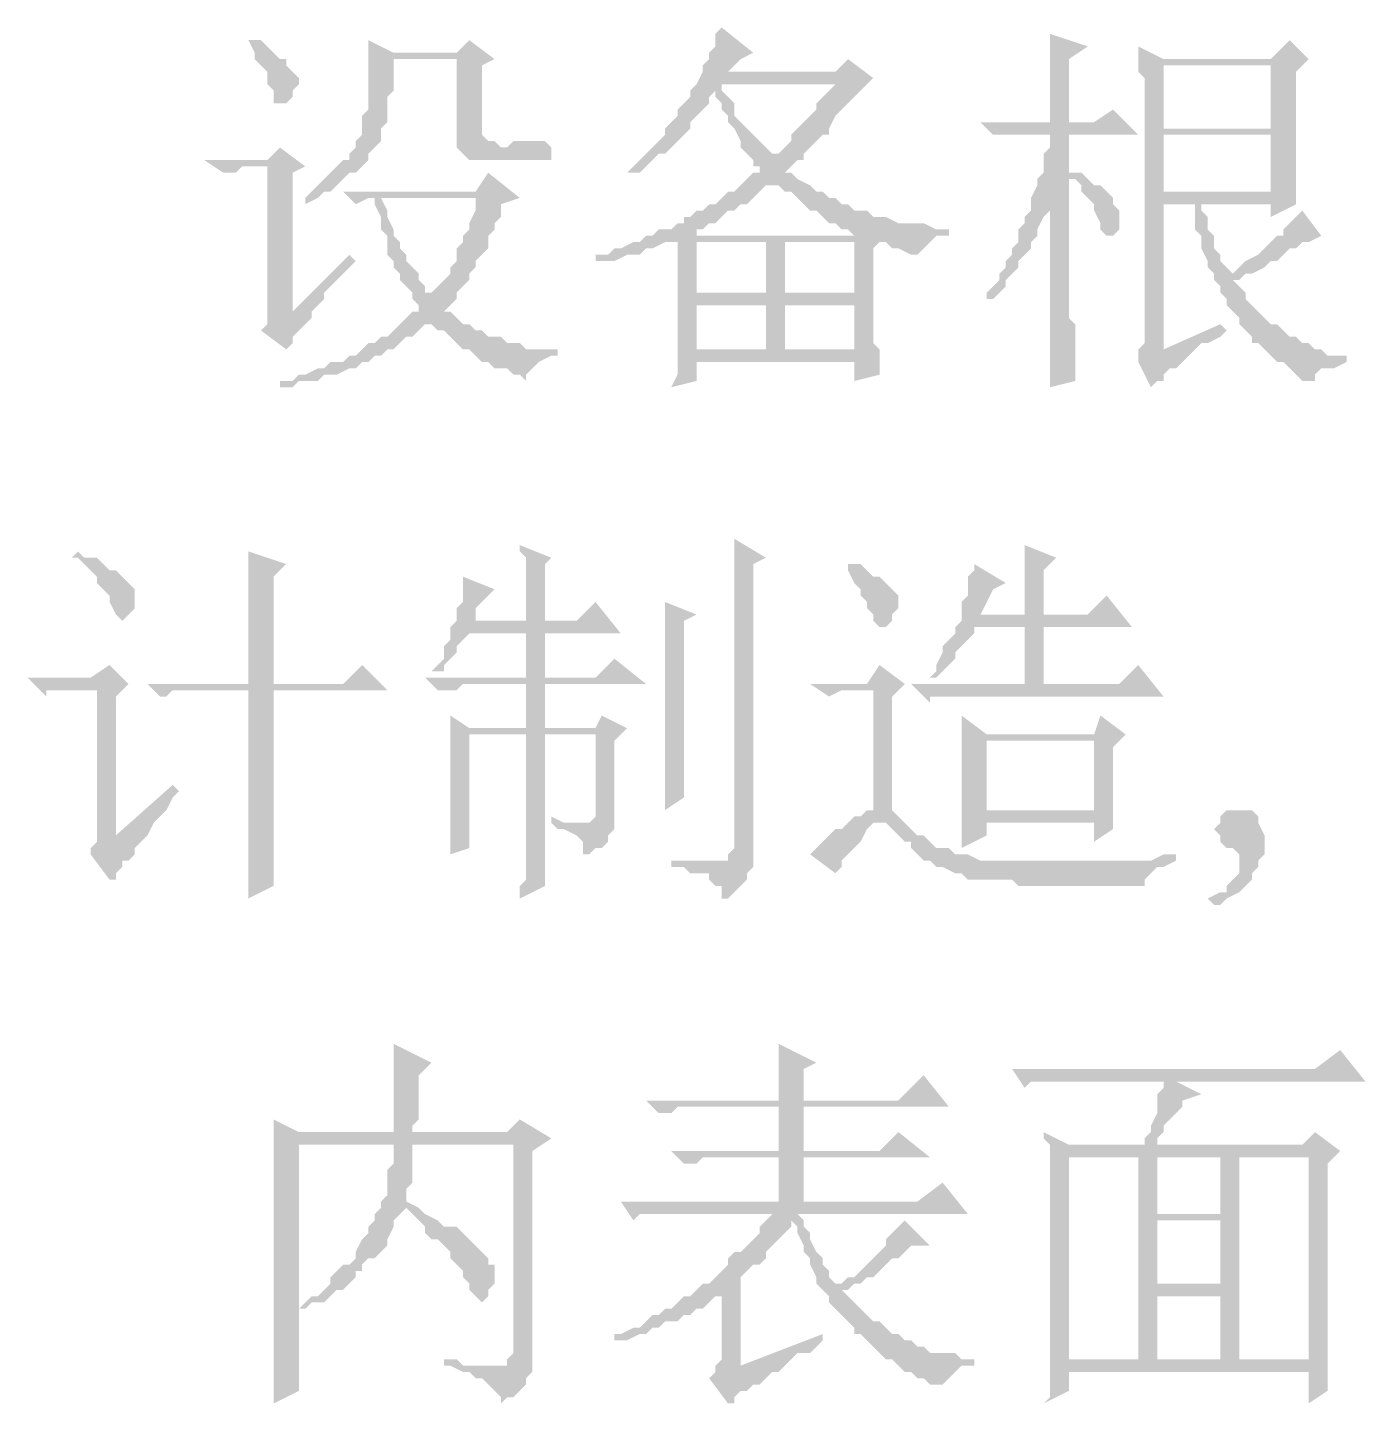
# Model space of a CAD drawing. Header units: millimetres. Extents: x 6 to 291, y 3 to 207.
# Drawn here: x 145.46 to 154.43, y 174.71 to 183.94 of the extents above; entities that cross this region are included whole.
import ezdxf

# ---------------------------------------------------------------- set-up
doc = ezdxf.new("R2010")
doc.units = ezdxf.units.MM

msp = doc.modelspace()

# ---------------------------------------------------------------- hatches: boundary and pattern name
at = {"true_color": 0x00b8b8}
h = msp.add_hatch(color=132, dxfattribs=at)
h.dxf.hatch_style = 2
h.paths.add_polyline_path([(150.113859, 183.938333), (150.071526, 183.896), (150.071526, 183.811333), (150.029192, 183.769), (150.029192, 183.726667), (149.986859, 183.684333), (149.986859, 183.642), (150.156192, 183.642), (150.240859, 183.726667), (150.325526, 183.769)])
h = msp.add_hatch(color=132, dxfattribs=at)
h.dxf.hatch_style = 2
h.paths.add_polyline_path([(146.981192, 183.853667), (146.938859, 183.853667), (146.981192, 183.769), (146.981192, 183.726667), (147.023526, 183.684333), (147.065859, 183.642), (147.065859, 183.557333), (147.108192, 183.515), (147.108192, 183.430333), (147.192859, 183.430333), (147.235192, 183.472667), (147.235192, 183.515), (147.277526, 183.557333), (147.277526, 183.599667), (147.235192, 183.642), (147.192859, 183.684333), (147.192859, 183.726667), (147.150526, 183.726667), (147.108192, 183.769), (147.065859, 183.811333), (147.023526, 183.853667)])
h = msp.add_hatch(color=132, dxfattribs=at)
h.dxf.hatch_style = 2
h.paths.add_polyline_path([(147.743192, 183.853667), (147.743192, 183.726667), (148.335859, 183.726667), (148.335859, 183.134), (148.632192, 183.134), (148.589859, 183.176333), (148.547526, 183.176333), (148.505192, 183.218667), (148.505192, 183.684333), (148.589859, 183.726667), (147.912526, 183.769)])
h = msp.add_hatch(color=132, dxfattribs=at)
h.dxf.hatch_style = 2
h.paths.add_polyline_path([(148.420526, 183.853667), (148.335859, 183.769), (147.912526, 183.769), (148.589859, 183.726667)])
h = msp.add_hatch(color=132, dxfattribs=at)
h.dxf.hatch_style = 2
h.paths.add_polyline_path([(152.315192, 183.896), (152.315192, 183.303333), (152.442192, 183.303333), (152.442192, 183.726667), (152.569192, 183.811333)])
h = msp.add_hatch(color=132, dxfattribs=at)
h.dxf.hatch_style = 2
h.paths.add_polyline_path([(153.923859, 183.853667), (153.796859, 183.726667), (153.077192, 183.726667), (154.050859, 183.726667)])
h = msp.add_hatch(color=132, dxfattribs=at)
h.dxf.hatch_style = 2
h.paths.add_polyline_path([(152.907859, 183.811333), (152.907859, 183.684333), (153.796859, 183.684333), (153.796859, 183.261), (153.077192, 183.261), (153.966192, 183.261), (153.966192, 183.642), (154.050859, 183.726667), (153.077192, 183.726667)])
h = msp.add_hatch(color=132, dxfattribs=at)
h.dxf.hatch_style = 2
h.paths.add_polyline_path([(147.743192, 183.726667), (147.743192, 183.557333), (147.743192, 183.388), (147.700859, 183.345667), (147.700859, 183.218667), (147.658526, 183.176333), (147.658526, 183.134), (147.616192, 183.091667), (147.616192, 183.049333), (147.573859, 183.049333), (147.531526, 183.007), (147.489192, 182.964667), (147.446859, 182.922333), (147.404526, 182.88), (147.362192, 182.837667), (147.319859, 182.795333), (147.319859, 182.753), (147.404526, 182.795333), (147.446859, 182.837667), (147.489192, 182.837667), (147.531526, 182.88), (147.573859, 182.922333), (147.616192, 182.964667), (147.658526, 182.964667), (147.700859, 183.007), (147.743192, 183.049333), (147.743192, 183.091667), (147.785526, 183.134), (147.827859, 183.176333), (147.827859, 183.261), (147.870192, 183.303333), (147.870192, 183.472667), (147.912526, 183.515), (147.912526, 183.726667), (148.335859, 183.726667)])
h = msp.add_hatch(color=132, dxfattribs=at)
h.dxf.hatch_style = 2
h.paths.add_polyline_path([(150.960526, 183.726667), (150.875859, 183.642), (149.986859, 183.642), (149.944526, 183.557333), (150.875859, 183.557333), (150.833526, 183.515), (150.791192, 183.472667), (150.748859, 183.430333), (150.748859, 183.388), (150.706526, 183.345667), (150.664192, 183.303333), (150.621859, 183.261), (150.579526, 183.218667), (150.579526, 183.176333), (150.537192, 183.134), (150.494859, 183.091667), (150.452526, 183.091667), (150.325526, 183.049333), (150.325526, 183.007), (150.367859, 183.007), (150.367859, 182.964667), (150.325526, 182.964667), (150.283192, 182.922333), (150.240859, 182.88), (150.198526, 182.837667), (150.156192, 182.837667), (150.113859, 182.795333), (150.071526, 182.753), (150.029192, 182.753), (149.986859, 182.710667), (149.944526, 182.710667), (149.902192, 182.668333), (149.859859, 182.668333), (149.859859, 182.626), (149.817526, 182.626), (149.775192, 182.583667), (149.690526, 182.583667), (149.648192, 182.541333), (149.944526, 182.541333), (149.944526, 182.583667), (149.986859, 182.583667), (150.029192, 182.626), (150.071526, 182.626), (150.113859, 182.668333), (150.156192, 182.710667), (150.198526, 182.710667), (150.240859, 182.753), (150.283192, 182.753), (150.325526, 182.795333), (150.367859, 182.837667), (150.410192, 182.88), (150.452526, 182.88), (150.621859, 182.922333), (150.579526, 182.964667), (150.537192, 182.964667), (150.579526, 183.007), (150.621859, 183.049333), (150.664192, 183.049333), (150.664192, 183.091667), (150.706526, 183.134), (150.748859, 183.176333), (150.791192, 183.218667), (150.833526, 183.218667), (150.833526, 183.261), (150.875859, 183.345667), (150.918192, 183.388), (150.960526, 183.430333), (151.002859, 183.472667), (151.045192, 183.515), (151.129859, 183.599667)])
h = msp.add_hatch(color=132, dxfattribs=at)
h.dxf.hatch_style = 2
h.paths.add_polyline_path([(152.907859, 183.684333), (152.907859, 183.642), (152.950192, 183.599667), (152.950192, 183.218667), (153.796859, 183.218667), (153.796859, 182.837667), (153.077192, 182.837667), (153.966192, 182.795333), (153.966192, 183.261), (153.077192, 183.261), (153.077192, 183.684333), (153.796859, 183.684333)])
h = msp.add_hatch(color=132, dxfattribs=at)
h.dxf.hatch_style = 2
h.paths.add_polyline_path([(149.944526, 183.557333), (149.902192, 183.515), (149.902192, 183.472667), (149.859859, 183.430333), (149.817526, 183.388), (149.817526, 183.345667), (149.775192, 183.303333), (149.732859, 183.261), (149.732859, 183.218667), (149.690526, 183.176333), (149.648192, 183.134), (149.605859, 183.091667), (149.563526, 183.049333), (149.521192, 183.007), (149.478859, 182.964667), (149.563526, 182.964667), (149.605859, 183.007), (149.648192, 183.049333), (149.690526, 183.091667), (149.732859, 183.091667), (149.775192, 183.134), (149.817526, 183.176333), (149.859859, 183.218667), (149.902192, 183.261), (149.902192, 183.303333), (149.944526, 183.345667), (149.986859, 183.388), (150.029192, 183.430333), (150.029192, 183.472667), (150.071526, 183.515), (150.113859, 183.515), (150.113859, 183.557333), (150.875859, 183.557333)])
h = msp.add_hatch(color=132, dxfattribs=at)
h.dxf.hatch_style = 2
h.paths.add_polyline_path([(150.113859, 183.515), (150.071526, 183.515), (150.071526, 183.472667), (150.113859, 183.430333), (150.113859, 183.388), (150.156192, 183.345667), (150.156192, 183.303333), (150.198526, 183.261), (150.240859, 183.176333), (150.240859, 183.134), (150.283192, 183.091667), (150.325526, 183.049333), (150.452526, 183.091667), (150.410192, 183.134), (150.367859, 183.176333), (150.325526, 183.218667), (150.283192, 183.261), (150.240859, 183.303333), (150.198526, 183.345667), (150.198526, 183.430333), (150.156192, 183.472667)])
h = msp.add_hatch(color=132, dxfattribs=at)
h.dxf.hatch_style = 2
h.paths.add_polyline_path([(152.738526, 183.388), (152.611526, 183.303333), (151.849526, 183.303333), (151.934192, 183.218667), (152.907859, 183.218667)])
h = msp.add_hatch(color=132, dxfattribs=at)
h.dxf.hatch_style = 2
h.paths.add_polyline_path([(152.442192, 183.218667), (152.315192, 183.218667), (152.315192, 183.134), (152.272859, 183.091667), (152.272859, 182.964667), (152.230526, 182.922333), (152.230526, 182.88), (152.188192, 182.795333), (152.188192, 182.753), (152.315192, 182.753), (152.315192, 181.525333), (152.484526, 181.567667), (152.484526, 181.948667), (152.442192, 181.991), (152.442192, 182.033333), (152.442192, 182.922333), (152.526859, 182.964667), (152.442192, 182.964667)])
h = msp.add_hatch(color=132, dxfattribs=at)
h.dxf.hatch_style = 2
h.paths.add_polyline_path([(152.950192, 183.218667), (152.950192, 181.821667), (152.907859, 181.779333), (152.907859, 181.694667), (152.992526, 181.525333), (153.034859, 181.567667), (153.077192, 181.567667), (153.077192, 181.61), (153.119526, 181.652333), (153.161859, 181.652333), (153.204192, 181.694667), (153.246526, 181.737), (153.288859, 181.779333), (153.077192, 181.779333), (153.077192, 182.753), (153.288859, 182.753), (153.966192, 182.795333), (153.077192, 182.837667), (153.077192, 183.218667), (153.796859, 183.218667)])
h = msp.add_hatch(color=132, dxfattribs=at)
h.dxf.hatch_style = 2
h.paths.add_polyline_path([(147.150526, 183.134), (147.065859, 183.049333), (146.642526, 183.049333), (146.769526, 182.964667), (146.854192, 182.964667), (146.896526, 183.007), (147.319859, 183.007)])
h = msp.add_hatch(color=132, dxfattribs=at)
h.dxf.hatch_style = 2
h.paths.add_polyline_path([(148.886192, 183.176333), (148.716859, 183.176333), (148.674526, 183.134), (148.335859, 183.134), (148.378192, 183.091667), (148.420526, 183.049333), (148.970859, 183.049333), (148.970859, 183.134), (148.928526, 183.176333)])
h = msp.add_hatch(color=132, dxfattribs=at)
h.dxf.hatch_style = 2
h.paths.add_polyline_path([(147.319859, 183.007), (147.065859, 183.007), (147.065859, 182.033333), (147.235192, 182.033333), (147.235192, 182.964667)])
h = msp.add_hatch(color=132, dxfattribs=at)
h.dxf.hatch_style = 2
h.paths.add_polyline_path([(148.547526, 182.964667), (148.462859, 182.837667), (147.573859, 182.837667), (147.658526, 182.753), (147.743192, 182.795333), (148.759192, 182.795333)])
h = msp.add_hatch(color=132, dxfattribs=at)
h.dxf.hatch_style = 2
h.paths.add_polyline_path([(150.621859, 182.922333), (150.452526, 182.88), (150.494859, 182.88), (150.537192, 182.837667), (150.579526, 182.837667), (150.621859, 182.795333), (150.664192, 182.753), (150.706526, 182.710667), (150.748859, 182.710667), (150.791192, 182.668333), (150.833526, 182.626), (150.875859, 182.626), (150.918192, 182.583667), (150.960526, 182.583667), (151.002859, 182.541333), (149.605859, 182.541333), (149.563526, 182.499), (149.521192, 182.499), (149.436526, 182.456667), (149.394192, 182.456667), (149.351859, 182.414333), (149.267192, 182.414333), (149.267192, 182.372), (149.394192, 182.372), (149.478859, 182.414333), (149.563526, 182.414333), (149.605859, 182.456667), (149.648192, 182.456667), (149.732859, 182.499), (149.817526, 182.499), (151.553192, 182.541333), (151.637859, 182.541333), (151.637859, 182.583667), (151.553192, 182.583667), (151.468526, 182.626), (151.299192, 182.626), (151.214526, 182.668333), (151.129859, 182.668333), (151.087526, 182.710667), (151.002859, 182.710667), (150.960526, 182.753), (150.918192, 182.753), (150.875859, 182.795333), (150.833526, 182.795333), (150.791192, 182.837667), (150.748859, 182.837667), (150.706526, 182.88)])
h = msp.add_hatch(color=132, dxfattribs=at)
h.dxf.hatch_style = 2
h.paths.add_polyline_path([(152.526859, 182.964667), (152.442192, 182.922333), (152.484526, 182.922333), (152.526859, 182.88), (152.526859, 182.837667), (152.569192, 182.795333), (152.611526, 182.753), (152.611526, 182.710667), (152.653859, 182.626), (152.653859, 182.583667), (152.696192, 182.541333), (152.738526, 182.541333), (152.780859, 182.583667), (152.780859, 182.710667), (152.738526, 182.753), (152.738526, 182.795333), (152.696192, 182.837667), (152.653859, 182.88), (152.611526, 182.88), (152.569192, 182.922333)])
h = msp.add_hatch(color=132, dxfattribs=at)
h.dxf.hatch_style = 2
h.paths.add_polyline_path([(147.785526, 182.795333), (147.785526, 182.753), (147.827859, 182.668333), (147.827859, 182.583667), (147.870192, 182.541333), (147.870192, 182.414333), (147.912526, 182.372), (147.912526, 182.329667), (147.954859, 182.287333), (147.954859, 182.245), (147.997192, 182.202667), (148.039526, 182.160333), (148.039526, 182.118), (148.081859, 182.075667), (148.081859, 182.033333), (148.039526, 182.033333), (147.997192, 181.991), (147.954859, 181.948667), (148.166526, 181.948667), (148.208859, 181.906333), (148.251192, 181.906333), (148.293526, 181.864), (148.335859, 181.821667), (148.378192, 181.779333), (148.420526, 181.779333), (148.462859, 181.737), (148.505192, 181.694667), (148.547526, 181.694667), (148.589859, 181.652333), (148.674526, 181.652333), (148.716859, 181.61), (148.759192, 181.61), (148.801526, 181.567667), (148.801526, 181.61), (148.843859, 181.652333), (148.886192, 181.694667), (148.970859, 181.737), (149.013192, 181.737), (149.013192, 181.779333), (148.801526, 181.779333), (148.759192, 181.821667), (148.674526, 181.821667), (148.632192, 181.864), (148.547526, 181.864), (148.505192, 181.906333), (148.462859, 181.906333), (148.420526, 181.948667), (148.378192, 181.948667), (148.335859, 181.991), (148.293526, 182.033333), (148.251192, 182.033333), (148.293526, 182.075667), (148.335859, 182.118), (148.166526, 182.160333), (148.124192, 182.160333), (148.124192, 182.202667), (148.081859, 182.245), (148.081859, 182.287333), (148.039526, 182.329667), (147.997192, 182.372), (147.997192, 182.414333), (147.954859, 182.456667), (147.954859, 182.499), (147.912526, 182.541333), (147.912526, 182.583667), (147.870192, 182.668333), (147.870192, 182.710667), (147.827859, 182.795333), (148.462859, 182.795333)])
h = msp.add_hatch(color=132, dxfattribs=at)
h.dxf.hatch_style = 2
h.paths.add_polyline_path([(148.759192, 182.795333), (147.785526, 182.795333), (148.462859, 182.795333), (148.462859, 182.710667), (148.420526, 182.626), (148.420526, 182.583667), (148.378192, 182.541333), (148.378192, 182.499), (148.335859, 182.456667), (148.335859, 182.372), (148.293526, 182.329667), (148.293526, 182.287333), (148.251192, 182.245), (148.208859, 182.202667), (148.166526, 182.160333), (148.335859, 182.118), (148.335859, 182.160333), (148.378192, 182.202667), (148.420526, 182.245), (148.420526, 182.287333), (148.462859, 182.329667), (148.462859, 182.372), (148.505192, 182.414333), (148.547526, 182.456667), (148.547526, 182.541333), (148.589859, 182.583667), (148.589859, 182.626), (148.632192, 182.668333), (148.632192, 182.753)])
h = msp.add_hatch(color=132, dxfattribs=at)
h.dxf.hatch_style = 2
h.paths.add_polyline_path([(152.188192, 182.753), (152.188192, 182.710667), (152.145859, 182.668333), (152.145859, 182.626), (152.103526, 182.583667), (152.103526, 182.499), (152.061192, 182.456667), (152.061192, 182.414333), (152.018859, 182.372), (152.018859, 182.329667), (151.976526, 182.287333), (151.976526, 182.245), (151.934192, 182.202667), (151.891859, 182.160333), (151.891859, 182.118), (151.934192, 182.118), (151.976526, 182.160333), (152.018859, 182.202667), (152.018859, 182.245), (152.061192, 182.287333), (152.103526, 182.329667), (152.103526, 182.372), (152.145859, 182.414333), (152.188192, 182.456667), (152.188192, 182.499), (152.230526, 182.541333), (152.230526, 182.583667), (152.272859, 182.668333), (152.315192, 182.710667), (152.315192, 182.753)])
h = msp.add_hatch(color=132, dxfattribs=at)
h.dxf.hatch_style = 2
h.paths.add_polyline_path([(153.966192, 182.795333), (153.288859, 182.753), (153.796859, 182.753), (153.796859, 182.668333), (153.966192, 182.753)])
h = msp.add_hatch(color=132, dxfattribs=at)
h.dxf.hatch_style = 2
h.paths.add_polyline_path([(153.288859, 182.753), (153.288859, 182.583667), (153.331192, 182.541333), (153.331192, 182.456667), (153.373526, 182.372), (153.373526, 182.329667), (153.415859, 182.287333), (153.415859, 182.245), (153.458192, 182.202667), (153.458192, 182.160333), (153.500526, 182.118), (153.500526, 182.075667), (153.542859, 182.033333), (153.585192, 181.991), (153.585192, 181.948667), (153.627526, 181.906333), (153.669859, 181.864), (153.669859, 181.821667), (153.712192, 181.821667), (153.754526, 181.779333), (153.796859, 181.737), (153.839192, 181.694667), (153.881526, 181.694667), (153.923859, 181.652333), (153.966192, 181.61), (154.008526, 181.567667), (154.093192, 181.567667), (154.093192, 181.61), (154.135526, 181.652333), (154.220192, 181.652333), (154.304859, 181.694667), (154.304859, 181.737), (154.177859, 181.737), (154.135526, 181.779333), (154.093192, 181.779333), (154.050859, 181.821667), (154.008526, 181.821667), (153.966192, 181.864), (153.923859, 181.864), (153.881526, 181.906333), (153.839192, 181.948667), (153.796859, 181.948667), (153.754526, 181.991), (153.712192, 182.033333), (153.669859, 182.075667), (153.627526, 182.118), (153.627526, 182.160333), (153.585192, 182.202667), (153.542859, 182.245), (153.585192, 182.245), (153.542859, 182.287333), (153.500526, 182.329667), (153.458192, 182.372), (153.458192, 182.414333), (153.415859, 182.456667), (153.415859, 182.541333), (153.373526, 182.583667), (153.373526, 182.668333), (153.331192, 182.710667), (153.331192, 182.753), (153.796859, 182.753)])
h = msp.add_hatch(color=132, dxfattribs=at)
h.dxf.hatch_style = 2
h.paths.add_polyline_path([(154.008526, 182.710667), (153.966192, 182.668333), (153.923859, 182.626), (153.881526, 182.583667), (153.881526, 182.541333), (153.839192, 182.541333), (153.796859, 182.499), (153.754526, 182.456667), (153.712192, 182.414333), (153.627526, 182.372), (153.585192, 182.329667), (153.542859, 182.287333), (153.585192, 182.245), (153.627526, 182.287333), (153.669859, 182.287333), (153.754526, 182.329667), (153.796859, 182.372), (153.839192, 182.372), (153.881526, 182.414333), (153.923859, 182.456667), (153.966192, 182.456667), (154.008526, 182.499), (154.050859, 182.499), (154.135526, 182.541333)])
h = msp.add_hatch(color=132, dxfattribs=at)
h.dxf.hatch_style = 2
h.paths.add_polyline_path([(151.172192, 182.499), (150.410192, 182.499), (151.002859, 182.499), (151.002859, 182.160333), (149.944526, 182.160333), (151.002859, 182.075667), (151.002859, 181.779333), (149.817526, 181.779333), (149.817526, 181.61), (149.775192, 181.525333), (149.944526, 181.567667), (149.944526, 181.694667), (151.172192, 181.694667), (151.172192, 181.779333), (151.129859, 181.821667), (151.129859, 182.456667)])
h = msp.add_hatch(color=132, dxfattribs=at)
h.dxf.hatch_style = 2
h.paths.add_polyline_path([(151.553192, 182.541333), (149.817526, 182.499), (151.214526, 182.499), (151.256859, 182.456667), (151.299192, 182.456667), (151.383859, 182.414333), (151.426192, 182.414333), (151.468526, 182.456667), (151.510859, 182.499)])
h = msp.add_hatch(color=132, dxfattribs=at)
h.dxf.hatch_style = 2
h.paths.add_polyline_path([(149.817526, 182.499), (149.817526, 181.779333), (150.537192, 181.779333), (149.944526, 181.779333), (149.944526, 182.075667), (151.002859, 182.075667), (149.944526, 182.160333), (149.944526, 182.499), (151.172192, 182.499)])
h = msp.add_hatch(color=132, dxfattribs=at)
h.dxf.hatch_style = 2
h.paths.add_polyline_path([(150.410192, 182.499), (150.410192, 182.160333), (150.537192, 182.160333), (150.537192, 182.499), (151.002859, 182.499)])
h = msp.add_hatch(color=132, dxfattribs=at)
h.dxf.hatch_style = 2
h.paths.add_polyline_path([(147.616192, 182.414333), (147.235192, 182.033333), (147.065859, 182.033333), (147.065859, 181.948667), (147.023526, 181.906333), (147.192859, 181.779333), (147.235192, 181.821667), (147.235192, 181.864), (147.277526, 181.906333), (147.319859, 181.948667), (147.362192, 181.991), (147.362192, 182.033333), (147.404526, 182.075667), (147.446859, 182.118), (147.446859, 182.160333), (147.489192, 182.202667), (147.531526, 182.245), (147.573859, 182.287333), (147.616192, 182.329667), (147.658526, 182.372)])
h = msp.add_hatch(color=132, dxfattribs=at)
h.dxf.hatch_style = 2
h.paths.add_polyline_path([(150.537192, 182.075667), (150.410192, 182.075667), (150.410192, 181.779333), (149.944526, 181.779333), (150.537192, 181.779333)])
h = msp.add_hatch(color=132, dxfattribs=at)
h.dxf.hatch_style = 2
h.paths.add_polyline_path([(147.954859, 181.948667), (147.912526, 181.906333), (147.870192, 181.864), (147.827859, 181.864), (147.785526, 181.821667), (147.743192, 181.821667), (147.700859, 181.779333), (147.658526, 181.737), (147.616192, 181.737), (147.573859, 181.694667), (147.489192, 181.694667), (147.446859, 181.652333), (147.404526, 181.652333), (147.319859, 181.61), (147.277526, 181.61), (147.235192, 181.567667), (147.150526, 181.567667), (147.150526, 181.525333), (147.235192, 181.525333), (147.277526, 181.567667), (147.404526, 181.567667), (147.446859, 181.61), (147.531526, 181.61), (147.616192, 181.652333), (147.658526, 181.652333), (147.700859, 181.694667), (147.743192, 181.694667), (147.785526, 181.737), (147.827859, 181.737), (147.870192, 181.779333), (147.912526, 181.779333), (147.954859, 181.821667), (147.997192, 181.864), (148.039526, 181.864), (148.081859, 181.906333), (148.124192, 181.948667), (148.166526, 181.948667)])
h = msp.add_hatch(color=132, dxfattribs=at)
h.dxf.hatch_style = 2
h.paths.add_polyline_path([(153.458192, 181.948667), (153.077192, 181.779333), (153.288859, 181.779333), (153.331192, 181.821667), (153.373526, 181.821667), (153.458192, 181.864), (153.500526, 181.906333)])
h = msp.add_hatch(color=132, dxfattribs=at)
h.dxf.hatch_style = 2
h.paths.add_polyline_path([(151.172192, 181.694667), (151.002859, 181.694667), (151.002859, 181.567667), (151.172192, 181.61), (151.172192, 181.652333)])
h = msp.add_hatch(color=132, dxfattribs=at)
h.dxf.hatch_style = 2
h.paths.add_polyline_path([(145.795859, 180.424667), (145.753526, 180.382333), (145.795859, 180.382333), (145.838192, 180.34), (145.880526, 180.297667), (145.922859, 180.255333), (145.922859, 180.213), (145.965192, 180.170667), (146.007526, 180.128333), (146.007526, 180.086), (146.049859, 180.001333), (146.092192, 179.959), (146.134526, 180.001333), (146.176859, 180.043667), (146.176859, 180.170667), (146.134526, 180.213), (146.092192, 180.255333), (146.049859, 180.297667), (146.007526, 180.297667), (145.965192, 180.34), (145.922859, 180.382333), (145.838192, 180.382333)])
h = msp.add_hatch(color=132, dxfattribs=at)
h.dxf.hatch_style = 2
h.paths.add_polyline_path([(146.938859, 180.424667), (146.938859, 180.34), (146.938859, 179.535667), (147.108192, 179.535667), (147.108192, 180.255333), (147.192859, 180.34)])
h = msp.add_hatch(color=132, dxfattribs=at)
h.dxf.hatch_style = 2
h.paths.add_polyline_path([(148.759192, 180.467), (148.759192, 180.424667), (148.801526, 180.382333), (148.801526, 179.959), (148.420526, 179.959), (148.928526, 179.959), (148.928526, 180.34), (148.970859, 180.382333)])
h = msp.add_hatch(color=132, dxfattribs=at)
h.dxf.hatch_style = 2
h.paths.add_polyline_path([(150.198526, 180.509333), (150.198526, 178.435), (150.156192, 178.392667), (150.156192, 178.350333), (150.071526, 178.350333), (149.775192, 178.308), (149.859859, 178.308), (149.902192, 178.265667), (150.029192, 178.265667), (150.029192, 178.223333), (150.071526, 178.181), (150.113859, 178.181), (150.113859, 178.096333), (150.156192, 178.096333), (150.198526, 178.138667), (150.240859, 178.181), (150.283192, 178.223333), (150.283192, 178.265667), (150.325526, 178.308), (150.325526, 180.34), (150.410192, 180.382333)])
h = msp.add_hatch(color=132, dxfattribs=at)
h.dxf.hatch_style = 2
h.paths.add_polyline_path([(152.145859, 180.467), (152.145859, 180.001333), (152.272859, 180.001333), (152.272859, 180.297667), (152.357526, 180.382333)])
h = msp.add_hatch(color=132, dxfattribs=at)
h.dxf.hatch_style = 2
h.paths.add_polyline_path([(150.960526, 180.34), (150.960526, 180.297667), (151.002859, 180.213), (151.045192, 180.170667), (151.045192, 180.128333), (151.087526, 180.086), (151.087526, 180.043667), (151.129859, 180.001333), (151.129859, 179.959), (151.172192, 179.916667), (151.214526, 179.916667), (151.256859, 179.959), (151.256859, 180.001333), (151.299192, 180.043667), (151.299192, 180.128333), (151.256859, 180.170667), (151.214526, 180.213), (151.172192, 180.255333), (151.129859, 180.255333), (151.087526, 180.297667), (151.045192, 180.34)])
h = msp.add_hatch(color=132, dxfattribs=at)
h.dxf.hatch_style = 2
h.paths.add_polyline_path([(151.807192, 180.34), (151.807192, 180.297667), (151.764859, 180.255333), (151.764859, 180.128333), (151.722526, 180.086), (151.722526, 179.959), (151.849526, 180.001333), (151.934192, 180.170667), (152.018859, 180.213)])
h = msp.add_hatch(color=132, dxfattribs=at)
h.dxf.hatch_style = 2
h.paths.add_polyline_path([(148.378192, 180.255333), (148.378192, 180.086), (148.335859, 180.043667), (148.335859, 179.959), (148.293526, 179.916667), (148.928526, 179.959), (148.420526, 179.959), (148.462859, 179.959), (148.462859, 180.043667), (148.505192, 180.086), (148.547526, 180.128333), (148.589859, 180.170667)])
h = msp.add_hatch(color=132, dxfattribs=at)
h.dxf.hatch_style = 2
h.paths.add_polyline_path([(149.267192, 180.086), (149.140192, 179.959), (148.928526, 179.959), (148.293526, 179.916667), (148.293526, 179.832), (148.251192, 179.789667), (148.251192, 179.705), (148.208859, 179.662667), (148.166526, 179.620333), (148.251192, 179.620333), (148.251192, 179.662667), (148.293526, 179.705), (148.335859, 179.747333), (148.335859, 179.789667), (148.378192, 179.832), (148.420526, 179.874333), (149.436526, 179.874333)])
h = msp.add_hatch(color=132, dxfattribs=at)
h.dxf.hatch_style = 2
h.paths.add_polyline_path([(149.732859, 180.086), (149.732859, 178.689), (149.859859, 178.773667), (149.859859, 179.959), (149.944526, 180.001333)])
h = msp.add_hatch(color=132, dxfattribs=at)
h.dxf.hatch_style = 2
h.paths.add_polyline_path([(152.696192, 180.128333), (152.569192, 180.001333), (151.849526, 180.001333), (151.722526, 179.959), (151.680192, 179.916667), (151.680192, 179.874333), (151.637859, 179.832), (151.595526, 179.789667), (151.595526, 179.747333), (151.553192, 179.662667), (151.553192, 179.620333), (151.510859, 179.578), (151.553192, 179.578), (151.595526, 179.620333), (151.637859, 179.662667), (151.680192, 179.705), (151.680192, 179.747333), (151.722526, 179.789667), (151.764859, 179.832), (151.807192, 179.874333), (151.807192, 179.916667), (152.865526, 179.916667)])
h = msp.add_hatch(color=132, dxfattribs=at)
h.dxf.hatch_style = 2
h.paths.add_polyline_path([(148.928526, 179.578), (148.928526, 179.874333), (148.801526, 179.874333), (148.801526, 179.578)])
h = msp.add_hatch(color=132, dxfattribs=at)
h.dxf.hatch_style = 2
h.paths.add_polyline_path([(152.272859, 179.535667), (152.272859, 179.916667), (152.145859, 179.916667), (152.145859, 179.535667)])
h = msp.add_hatch(color=132, dxfattribs=at)
h.dxf.hatch_style = 2
h.paths.add_polyline_path([(149.394192, 179.705), (149.267192, 179.578), (148.124192, 179.578), (148.208859, 179.493333), (148.335859, 179.493333), (148.378192, 179.535667), (149.605859, 179.535667)])
h = msp.add_hatch(color=132, dxfattribs=at)
h.dxf.hatch_style = 2
h.paths.add_polyline_path([(146.007526, 179.662667), (145.880526, 179.578), (145.457192, 179.578), (145.584192, 179.451), (145.584192, 179.493333), (145.922859, 179.493333), (146.134526, 179.535667)])
h = msp.add_hatch(color=132, dxfattribs=at)
h.dxf.hatch_style = 2
h.paths.add_polyline_path([(147.700859, 179.662667), (147.573859, 179.535667), (146.261526, 179.535667), (146.346192, 179.451), (146.388526, 179.451), (146.430859, 179.493333), (147.870192, 179.493333)])
h = msp.add_hatch(color=132, dxfattribs=at)
h.dxf.hatch_style = 2
h.paths.add_polyline_path([(151.172192, 179.662667), (151.087526, 179.535667), (150.706526, 179.535667), (150.833526, 179.451), (150.918192, 179.493333), (151.129859, 179.493333), (151.341526, 179.535667)])
h = msp.add_hatch(color=132, dxfattribs=at)
h.dxf.hatch_style = 2
h.paths.add_polyline_path([(152.907859, 179.662667), (152.780859, 179.535667), (151.383859, 179.535667), (151.510859, 179.408667), (151.510859, 179.451), (153.077192, 179.451)])
h = msp.add_hatch(color=132, dxfattribs=at)
h.dxf.hatch_style = 2
h.paths.add_polyline_path([(146.134526, 179.535667), (145.922859, 179.493333), (145.922859, 178.477333), (145.880526, 178.435), (145.880526, 178.392667), (146.007526, 178.223333), (146.049859, 178.223333), (146.049859, 178.265667), (146.092192, 178.308), (146.092192, 178.350333), (146.134526, 178.350333), (146.176859, 178.392667), (146.176859, 178.435), (146.219192, 178.477333), (146.049859, 178.519667), (146.049859, 179.451)])
h = msp.add_hatch(color=132, dxfattribs=at)
h.dxf.hatch_style = 2
h.paths.add_polyline_path([(148.928526, 179.239333), (148.928526, 179.535667), (148.801526, 179.535667), (148.801526, 179.239333)])
h = msp.add_hatch(color=132, dxfattribs=at)
h.dxf.hatch_style = 2
h.paths.add_polyline_path([(151.341526, 179.535667), (151.129859, 179.493333), (151.129859, 178.689), (151.087526, 178.689), (151.045192, 178.646667), (151.002859, 178.646667), (151.214526, 178.604333), (151.256859, 178.562), (151.299192, 178.519667), (151.341526, 178.477333), (151.383859, 178.477333), (151.383859, 178.435), (151.426192, 178.392667), (151.468526, 178.350333), (151.510859, 178.350333), (151.553192, 178.308), (151.595526, 178.308), (151.680192, 178.265667), (151.722526, 178.265667), (151.764859, 178.223333), (152.061192, 178.223333), (152.103526, 178.181), (152.950192, 178.181), (152.950192, 178.223333), (152.992526, 178.265667), (153.034859, 178.308), (153.077192, 178.308), (153.161859, 178.350333), (151.849526, 178.350333), (151.764859, 178.392667), (151.680192, 178.392667), (151.637859, 178.435), (151.553192, 178.435), (151.510859, 178.477333), (151.468526, 178.519667), (151.426192, 178.519667), (151.383859, 178.562), (151.341526, 178.604333), (151.299192, 178.646667), (151.256859, 178.689), (151.256859, 179.451)])
h = msp.add_hatch(color=132, dxfattribs=at)
h.dxf.hatch_style = 2
h.paths.add_polyline_path([(147.108192, 179.493333), (146.938859, 179.493333), (146.938859, 178.562), (146.938859, 178.096333), (147.108192, 178.181), (147.108192, 178.562)])
h = msp.add_hatch(color=132, dxfattribs=at)
h.dxf.hatch_style = 2
h.paths.add_polyline_path([(148.293526, 179.324), (148.293526, 179.197), (149.267192, 179.197), (149.267192, 178.646667), (149.224859, 178.604333), (148.970859, 178.604333), (149.013192, 178.562), (149.055526, 178.562), (149.140192, 178.519667), (149.182526, 178.477333), (149.182526, 178.392667), (149.224859, 178.392667), (149.267192, 178.435), (149.309526, 178.435), (149.351859, 178.477333), (149.351859, 178.519667), (149.394192, 178.562), (149.394192, 179.154667), (149.478859, 179.239333), (148.420526, 179.239333)])
h = msp.add_hatch(color=132, dxfattribs=at)
h.dxf.hatch_style = 2
h.paths.add_polyline_path([(149.309526, 179.324), (149.267192, 179.239333), (148.420526, 179.239333), (149.478859, 179.239333)])
h = msp.add_hatch(color=132, dxfattribs=at)
h.dxf.hatch_style = 2
h.paths.add_polyline_path([(151.722526, 179.324), (151.722526, 179.197), (152.611526, 179.154667), (152.611526, 178.689), (151.891859, 178.689), (152.738526, 178.646667), (152.738526, 179.112333), (152.823192, 179.197), (151.891859, 179.197)])
h = msp.add_hatch(color=132, dxfattribs=at)
h.dxf.hatch_style = 2
h.paths.add_polyline_path([(152.653859, 179.324), (152.611526, 179.197), (151.891859, 179.197), (152.823192, 179.197)])
h = msp.add_hatch(color=132, dxfattribs=at)
h.dxf.hatch_style = 2
h.paths.add_polyline_path([(148.293526, 179.197), (148.293526, 178.392667), (148.420526, 178.435), (148.420526, 179.197), (149.267192, 179.197)])
h = msp.add_hatch(color=132, dxfattribs=at)
h.dxf.hatch_style = 2
h.paths.add_polyline_path([(148.928526, 179.197), (148.801526, 179.197), (148.801526, 178.519667), (148.801526, 178.223333), (148.759192, 178.181), (148.759192, 178.096333), (148.928526, 178.181), (148.928526, 178.477333)])
h = msp.add_hatch(color=132, dxfattribs=at)
h.dxf.hatch_style = 2
h.paths.add_polyline_path([(151.722526, 179.197), (151.722526, 178.435), (151.891859, 178.519667), (151.891859, 178.604333), (152.738526, 178.604333), (152.738526, 178.646667), (151.891859, 178.689), (151.891859, 179.154667), (152.611526, 179.154667)])
h = msp.add_hatch(color=132, dxfattribs=at)
h.dxf.hatch_style = 2
h.paths.add_polyline_path([(146.430859, 178.858333), (146.049859, 178.519667), (146.219192, 178.477333), (146.261526, 178.519667), (146.303859, 178.604333), (146.346192, 178.646667), (146.388526, 178.689), (146.430859, 178.773667), (146.473192, 178.816)])
h = msp.add_hatch(color=132, dxfattribs=at)
h.dxf.hatch_style = 2
h.paths.add_polyline_path([(153.585192, 178.689), (153.500526, 178.689), (153.458192, 178.646667), (153.458192, 178.604333), (153.415859, 178.562), (153.458192, 178.519667), (153.458192, 178.477333), (153.500526, 178.435), (153.542859, 178.435), (153.585192, 178.392667), (153.585192, 178.265667), (153.542859, 178.223333), (153.500526, 178.181), (153.500526, 178.138667), (153.458192, 178.138667), (153.373526, 178.096333), (153.415859, 178.054), (153.458192, 178.054), (153.500526, 178.096333), (153.585192, 178.138667), (153.627526, 178.181), (153.669859, 178.223333), (153.669859, 178.265667), (153.712192, 178.308), (153.712192, 178.350333), (153.754526, 178.392667), (153.754526, 178.519667), (153.712192, 178.604333), (153.712192, 178.646667), (153.669859, 178.689), (153.627526, 178.689)])
h = msp.add_hatch(color=132, dxfattribs=at)
h.dxf.hatch_style = 2
h.paths.add_polyline_path([(148.970859, 178.646667), (148.970859, 178.604333), (149.224859, 178.604333), (149.055526, 178.604333)])
h = msp.add_hatch(color=132, dxfattribs=at)
h.dxf.hatch_style = 2
h.paths.add_polyline_path([(151.002859, 178.646667), (150.960526, 178.604333), (150.918192, 178.562), (150.875859, 178.562), (150.833526, 178.519667), (150.791192, 178.477333), (150.748859, 178.435), (150.706526, 178.392667), (150.875859, 178.265667), (150.918192, 178.308), (150.918192, 178.350333), (150.960526, 178.392667), (151.002859, 178.435), (151.045192, 178.477333), (151.087526, 178.562), (151.129859, 178.604333), (151.214526, 178.604333)])
h = msp.add_hatch(color=132, dxfattribs=at)
h.dxf.hatch_style = 2
h.paths.add_polyline_path([(152.738526, 178.604333), (152.611526, 178.604333), (152.611526, 178.477333), (152.738526, 178.562)])
h = msp.add_hatch(color=132, dxfattribs=at)
h.dxf.hatch_style = 2
h.paths.add_polyline_path([(153.161859, 178.392667), (153.077192, 178.392667), (152.992526, 178.350333), (152.315192, 178.350333), (153.161859, 178.350333)])
h = msp.add_hatch(color=132, dxfattribs=at)
h.dxf.hatch_style = 2
h.paths.add_polyline_path([(149.775192, 178.350333), (149.775192, 178.308), (150.071526, 178.350333), (149.859859, 178.350333)])
h = msp.add_hatch(color=132, dxfattribs=at)
h.dxf.hatch_style = 2
h.paths.add_polyline_path([(147.912526, 177.122667), (147.912526, 176.53), (148.039526, 176.53), (148.039526, 176.572333), (148.081859, 176.614667), (148.081859, 176.911), (148.166526, 176.995667)])
h = msp.add_hatch(color=132, dxfattribs=at)
h.dxf.hatch_style = 2
h.paths.add_polyline_path([(150.494859, 177.122667), (150.494859, 176.741667), (150.664192, 176.741667), (150.664192, 176.953333), (150.748859, 176.995667)])
h = msp.add_hatch(color=132, dxfattribs=at)
h.dxf.hatch_style = 2
h.paths.add_polyline_path([(154.262526, 177.080333), (154.093192, 176.953333), (152.061192, 176.953333), (152.145859, 176.826333), (152.188192, 176.868667), (154.431859, 176.868667)])
h = msp.add_hatch(color=132, dxfattribs=at)
h.dxf.hatch_style = 2
h.paths.add_polyline_path([(151.468526, 176.911), (151.299192, 176.741667), (149.605859, 176.741667), (149.690526, 176.657), (149.775192, 176.657), (149.817526, 176.699333), (151.637859, 176.699333)])
h = msp.add_hatch(color=132, dxfattribs=at)
h.dxf.hatch_style = 2
h.paths.add_polyline_path([(153.161859, 176.868667), (153.077192, 176.868667), (153.077192, 176.826333), (153.034859, 176.784), (153.034859, 176.657), (152.992526, 176.572333), (152.992526, 176.53), (152.950192, 176.487667), (152.950192, 176.445333), (152.442192, 176.445333), (153.034859, 176.445333), (153.034859, 176.487667), (153.077192, 176.53), (153.077192, 176.572333), (153.119526, 176.614667), (153.161859, 176.657), (153.204192, 176.699333), (153.204192, 176.741667), (153.331192, 176.784)])
h = msp.add_hatch(color=132, dxfattribs=at)
h.dxf.hatch_style = 2
h.paths.add_polyline_path([(150.664192, 176.403), (150.664192, 176.699333), (150.494859, 176.699333), (150.494859, 176.403)])
h = msp.add_hatch(color=132, dxfattribs=at)
h.dxf.hatch_style = 2
h.paths.add_polyline_path([(147.108192, 176.614667), (147.108192, 176.487667), (147.277526, 176.53)])
h = msp.add_hatch(color=132, dxfattribs=at)
h.dxf.hatch_style = 2
h.paths.add_polyline_path([(148.759192, 176.614667), (148.674526, 176.53), (147.277526, 176.53), (147.108192, 176.487667), (147.108192, 175.133), (147.108192, 174.709667), (147.277526, 174.794333), (147.277526, 175.344667), (147.319859, 175.344667), (147.277526, 175.344667), (147.277526, 176.445333), (148.716859, 176.445333), (148.970859, 176.487667)])
h = msp.add_hatch(color=132, dxfattribs=at)
h.dxf.hatch_style = 2
h.paths.add_polyline_path([(148.970859, 176.487667), (148.716859, 176.445333), (148.716859, 175.048333), (148.674526, 175.006), (148.674526, 174.963667), (148.251192, 174.963667), (148.293526, 174.963667), (148.378192, 174.921333), (148.420526, 174.921333), (148.462859, 174.879), (148.505192, 174.879), (148.547526, 174.836667), (148.589859, 174.794333), (148.632192, 174.752), (148.632192, 174.709667), (148.674526, 174.752), (148.716859, 174.752), (148.759192, 174.794333), (148.801526, 174.836667), (148.801526, 174.879), (148.843859, 174.921333), (148.843859, 176.403)])
h = msp.add_hatch(color=132, dxfattribs=at)
h.dxf.hatch_style = 2
h.paths.add_polyline_path([(151.299192, 176.53), (151.172192, 176.403), (149.775192, 176.403), (149.859859, 176.318333), (149.944526, 176.318333), (149.986859, 176.360667), (151.510859, 176.360667)])
h = msp.add_hatch(color=132, dxfattribs=at)
h.dxf.hatch_style = 2
h.paths.add_polyline_path([(152.272859, 176.53), (152.272859, 176.487667), (152.315192, 176.445333), (152.315192, 176.403), (154.050859, 176.360667), (154.050859, 175.006), (152.315192, 175.006), (152.315192, 174.752), (152.272859, 174.709667), (152.442192, 174.794333), (152.442192, 174.921333), (154.177859, 174.921333), (154.177859, 176.318333), (154.262526, 176.403), (152.992526, 176.445333), (152.442192, 176.445333)])
h = msp.add_hatch(color=132, dxfattribs=at)
h.dxf.hatch_style = 2
h.paths.add_polyline_path([(154.093192, 176.53), (154.008526, 176.445333), (152.992526, 176.445333), (154.262526, 176.403)])
h = msp.add_hatch(color=132, dxfattribs=at)
h.dxf.hatch_style = 2
h.paths.add_polyline_path([(148.039526, 176.445333), (147.912526, 176.445333), (147.912526, 176.318333), (147.870192, 176.276), (147.870192, 176.106667), (147.827859, 176.064333), (147.827859, 176.022), (147.785526, 175.979667), (147.785526, 175.937333), (147.743192, 175.895), (147.743192, 175.852667), (147.700859, 175.810333), (147.658526, 175.725667), (147.658526, 175.683333), (147.616192, 175.641), (147.573859, 175.641), (147.531526, 175.598667), (147.489192, 175.556333), (147.489192, 175.514), (147.446859, 175.471667), (147.404526, 175.429333), (147.362192, 175.429333), (147.319859, 175.387), (147.277526, 175.344667), (147.319859, 175.344667), (147.362192, 175.387), (147.446859, 175.387), (147.489192, 175.429333), (147.531526, 175.471667), (147.573859, 175.471667), (147.616192, 175.514), (147.658526, 175.556333), (147.658526, 175.598667), (147.700859, 175.598667), (147.700859, 175.641), (147.743192, 175.683333), (147.785526, 175.683333), (147.827859, 175.725667), (147.870192, 175.768), (147.870192, 175.810333), (147.912526, 175.895), (147.912526, 175.937333), (147.954859, 175.979667), (147.997192, 176.022), (148.081859, 176.022), (147.997192, 176.064333), (147.997192, 176.149), (148.039526, 176.191333), (148.039526, 176.403)])
h = msp.add_hatch(color=132, dxfattribs=at)
h.dxf.hatch_style = 2
h.paths.add_polyline_path([(150.664192, 176.064333), (150.664192, 176.360667), (150.494859, 176.360667), (150.494859, 176.064333)])
h = msp.add_hatch(color=132, dxfattribs=at)
h.dxf.hatch_style = 2
h.paths.add_polyline_path([(152.315192, 176.403), (152.315192, 175.006), (153.034859, 175.006), (152.442192, 175.006), (152.442192, 176.360667), (154.050859, 176.360667)])
h = msp.add_hatch(color=132, dxfattribs=at)
h.dxf.hatch_style = 2
h.paths.add_polyline_path([(152.907859, 176.360667), (152.907859, 175.006), (152.442192, 175.006), (153.034859, 175.006), (153.034859, 175.429333), (153.458192, 175.429333), (153.034859, 175.514), (153.034859, 175.937333), (153.458192, 175.937333), (153.034859, 175.979667), (153.034859, 176.360667), (153.458192, 176.360667)])
h = msp.add_hatch(color=132, dxfattribs=at)
h.dxf.hatch_style = 2
h.paths.add_polyline_path([(153.585192, 176.360667), (152.907859, 176.360667), (153.458192, 176.360667), (153.458192, 175.979667), (153.034859, 175.979667), (153.458192, 175.937333), (153.458192, 175.514), (153.034859, 175.514), (153.458192, 175.429333), (153.458192, 175.006), (153.585192, 175.006)])
h = msp.add_hatch(color=132, dxfattribs=at)
h.dxf.hatch_style = 2
h.paths.add_polyline_path([(151.595526, 176.191333), (151.426192, 176.064333), (149.436526, 176.064333), (149.521192, 175.937333), (149.563526, 175.979667), (151.764859, 175.979667)])
h = msp.add_hatch(color=132, dxfattribs=at)
h.dxf.hatch_style = 2
h.paths.add_polyline_path([(148.081859, 176.022), (147.997192, 176.022), (148.039526, 175.979667), (148.081859, 175.937333), (148.124192, 175.895), (148.124192, 175.852667), (148.166526, 175.810333), (148.208859, 175.810333), (148.251192, 175.768), (148.293526, 175.725667), (148.293526, 175.683333), (148.335859, 175.641), (148.378192, 175.598667), (148.378192, 175.556333), (148.420526, 175.514), (148.420526, 175.471667), (148.462859, 175.429333), (148.505192, 175.387), (148.547526, 175.429333), (148.547526, 175.471667), (148.589859, 175.514), (148.589859, 175.641), (148.547526, 175.641), (148.547526, 175.683333), (148.505192, 175.725667), (148.462859, 175.768), (148.420526, 175.810333), (148.378192, 175.852667), (148.335859, 175.895), (148.251192, 175.895), (148.208859, 175.937333), (148.124192, 175.979667)])
h = msp.add_hatch(color=132, dxfattribs=at)
h.dxf.hatch_style = 2
h.paths.add_polyline_path([(150.621859, 175.979667), (150.452526, 175.979667), (150.410192, 175.937333), (150.367859, 175.895), (150.367859, 175.852667), (150.325526, 175.810333), (150.283192, 175.768), (150.240859, 175.725667), (150.198526, 175.725667), (150.156192, 175.683333), (150.156192, 175.641), (150.113859, 175.598667), (150.071526, 175.556333), (150.029192, 175.514), (149.986859, 175.514), (149.944526, 175.471667), (149.902192, 175.429333), (150.113859, 175.429333), (150.113859, 175.006), (150.071526, 174.963667), (150.071526, 174.921333), (150.029192, 174.879), (150.156192, 174.709667), (150.198526, 174.709667), (150.198526, 174.752), (150.240859, 174.794333), (150.283192, 174.794333), (150.325526, 174.836667), (150.367859, 174.836667), (150.410192, 174.879), (150.452526, 174.921333), (150.494859, 174.921333), (150.240859, 174.963667), (150.240859, 175.556333), (150.283192, 175.598667), (150.325526, 175.641), (150.367859, 175.641), (150.410192, 175.683333), (150.410192, 175.725667), (150.452526, 175.768), (150.494859, 175.810333), (150.537192, 175.852667), (150.579526, 175.895), (150.579526, 175.937333), (150.664192, 175.937333)])
h = msp.add_hatch(color=132, dxfattribs=at)
h.dxf.hatch_style = 2
h.paths.add_polyline_path([(150.664192, 175.937333), (150.579526, 175.937333), (150.621859, 175.895), (150.621859, 175.852667), (150.664192, 175.768), (150.664192, 175.725667), (150.706526, 175.683333), (150.706526, 175.641), (150.748859, 175.556333), (150.748859, 175.514), (150.791192, 175.471667), (150.833526, 175.429333), (150.833526, 175.387), (150.875859, 175.344667), (150.918192, 175.302333), (150.960526, 175.26), (151.002859, 175.217667), (151.002859, 175.175333), (151.045192, 175.175333), (151.087526, 175.133), (151.129859, 175.090667), (151.172192, 175.048333), (151.214526, 175.006), (151.256859, 175.006), (151.299192, 174.963667), (151.341526, 174.921333), (151.383859, 174.921333), (151.426192, 174.879), (151.468526, 174.879), (151.510859, 174.836667), (151.595526, 174.836667), (151.637859, 174.879), (151.680192, 174.921333), (151.722526, 174.963667), (151.807192, 174.963667), (151.807192, 175.006), (151.722526, 175.006), (151.680192, 175.048333), (151.510859, 175.048333), (151.468526, 175.090667), (151.426192, 175.090667), (151.383859, 175.133), (151.341526, 175.133), (151.299192, 175.175333), (151.256859, 175.175333), (151.214526, 175.217667), (151.172192, 175.26), (151.129859, 175.26), (151.087526, 175.302333), (151.045192, 175.344667), (151.002859, 175.387), (150.960526, 175.429333), (150.918192, 175.471667), (150.960526, 175.471667), (151.002859, 175.514), (150.875859, 175.514), (150.833526, 175.556333), (150.833526, 175.598667), (150.791192, 175.641), (150.791192, 175.683333), (150.748859, 175.725667), (150.706526, 175.810333), (150.706526, 175.852667), (150.664192, 175.895)])
h = msp.add_hatch(color=132, dxfattribs=at)
h.dxf.hatch_style = 2
h.paths.add_polyline_path([(151.341526, 175.937333), (151.299192, 175.895), (151.256859, 175.852667), (151.214526, 175.810333), (151.214526, 175.768), (151.172192, 175.725667), (151.129859, 175.683333), (151.087526, 175.641), (151.045192, 175.598667), (151.002859, 175.556333), (150.960526, 175.556333), (150.918192, 175.514), (151.045192, 175.514), (151.087526, 175.556333), (151.129859, 175.556333), (151.172192, 175.598667), (151.214526, 175.641), (151.256859, 175.683333), (151.299192, 175.683333), (151.341526, 175.725667), (151.383859, 175.768), (151.510859, 175.768)])
h = msp.add_hatch(color=132, dxfattribs=at)
h.dxf.hatch_style = 2
h.paths.add_polyline_path([(149.902192, 175.429333), (149.859859, 175.429333), (149.817526, 175.387), (149.775192, 175.344667), (149.732859, 175.344667), (149.690526, 175.302333), (149.648192, 175.302333), (149.605859, 175.26), (149.563526, 175.217667), (149.521192, 175.217667), (149.436526, 175.175333), (149.394192, 175.175333), (149.394192, 175.133), (149.478859, 175.133), (149.563526, 175.175333), (149.605859, 175.175333), (149.648192, 175.217667), (149.690526, 175.217667), (149.732859, 175.26), (149.817526, 175.26), (149.859859, 175.302333), (149.902192, 175.302333), (149.944526, 175.344667), (149.986859, 175.344667), (150.029192, 175.387), (150.071526, 175.429333), (150.113859, 175.429333)])
h = msp.add_hatch(color=132, dxfattribs=at)
h.dxf.hatch_style = 2
h.paths.add_polyline_path([(150.791192, 175.175333), (150.240859, 174.963667), (150.494859, 174.921333), (150.537192, 174.963667), (150.579526, 175.006), (150.621859, 175.048333), (150.706526, 175.048333), (150.748859, 175.090667), (150.791192, 175.133)])
h = msp.add_hatch(color=132, dxfattribs=at)
h.dxf.hatch_style = 2
h.paths.add_polyline_path([(148.251192, 175.006), (148.251192, 174.963667), (148.632192, 174.963667), (148.378192, 174.963667), (148.335859, 175.006)])
h = msp.add_hatch(color=132, dxfattribs=at)
h.dxf.hatch_style = 2
h.paths.add_polyline_path([(154.177859, 174.921333), (154.050859, 174.921333), (154.050859, 174.709667), (154.177859, 174.794333), (154.177859, 174.879)])

doc.saveas('drawing.dxf')
